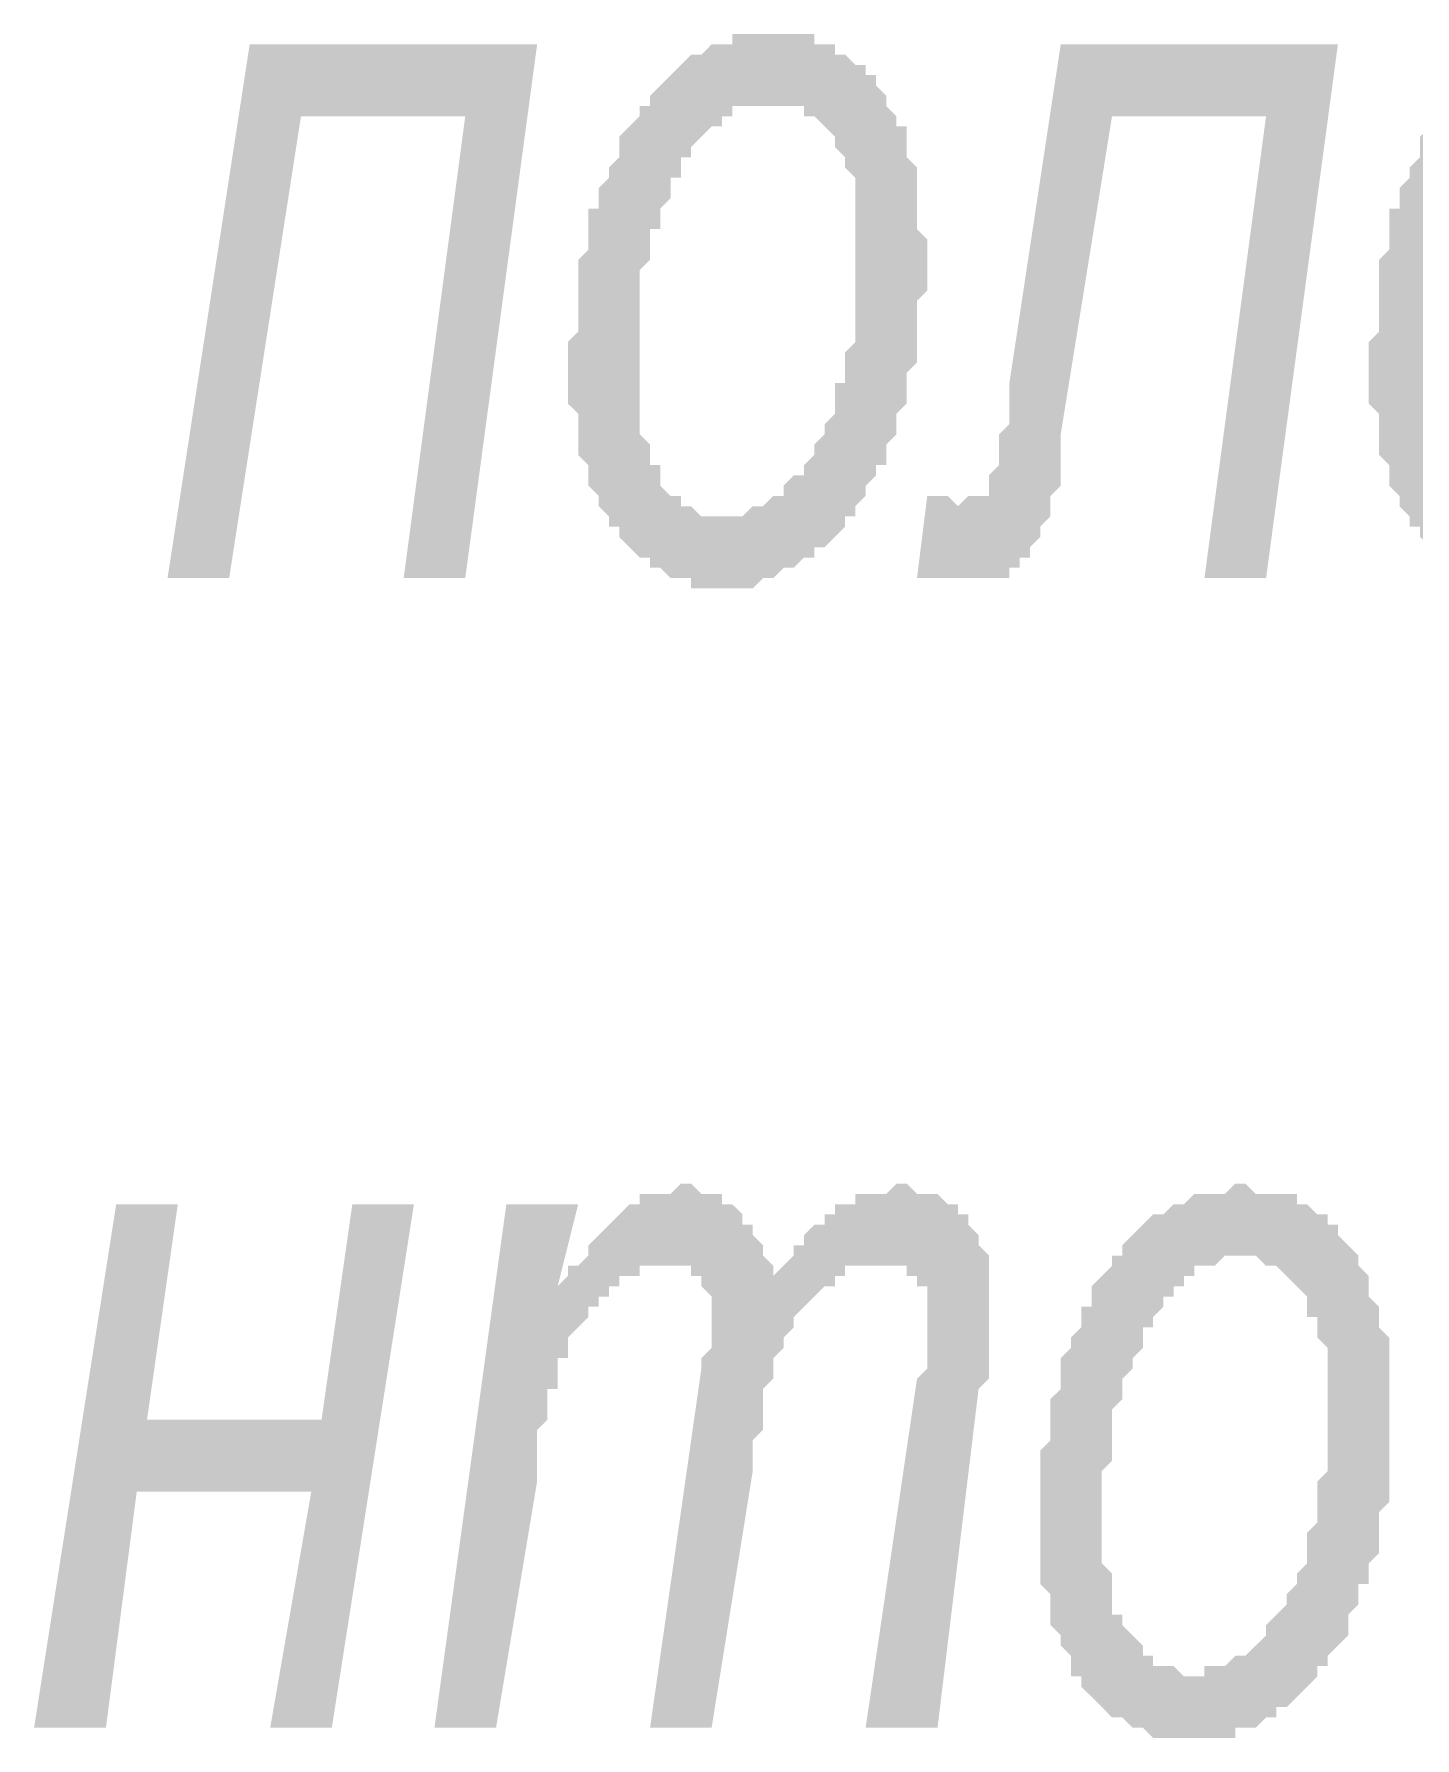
# Model space of a CAD drawing. Header units: millimetres. Extents: x 1372 to 666090, y 1285 to 31551.
# Drawn here: x 505525 to 506086, y 4124 to 4816 of the extents above; entities that cross this region are included whole.
import ezdxf

# ---------------------------------------------------------------- set-up
doc = ezdxf.new("R2010")
doc.units = ezdxf.units.MM
doc.layers.add('PDF _75-АЗ Штамп', color=7, linetype='Continuous')

msp = doc.modelspace()

# ---------------------------------------------------------------- hatches: boundary and pattern name
at = {"layer": 'PDF _75-АЗ Штамп', "transparency": 33554559}
h = msp.add_hatch(color=256, dxfattribs=at)
h.paths.add_polyline_path([(505742.09, 4678.64), (505742.09, 4682.81), (505742.09, 4686.98), (505742.09, 4691.15), (505746.27, 4695.32), (505746.27, 4699.49), (505746.27, 4703.67), (505746.27, 4707.84), (505746.27, 4712.01), (505746.27, 4716.18), (505746.27, 4720.35), (505746.27, 4724.52), (505750.44, 4728.69), (505750.44, 4732.86), (505750.44, 4737.03), (505750.44, 4741.21), (505750.44, 4745.38), (505754.61, 4745.38), (505754.61, 4749.55), (505754.61, 4753.72), (505758.78, 4757.89), (505758.78, 4762.06), (505758.78, 4762.06), (505762.95, 4766.23), (505762.95, 4770.4), (505762.95, 4774.58), (505767.12, 4778.75), (505767.12, 4778.75), (505771.29, 4782.92), (505771.29, 4787.09), (505775.46, 4787.09), (505775.46, 4791.26), (505779.64, 4795.43), (505779.64, 4795.43), (505783.81, 4799.6), (505783.81, 4799.6), (505787.98, 4803.77), (505787.98, 4803.77), (505792.15, 4807.94), (505792.15, 4807.94), (505796.32, 4807.94), (505800.49, 4812.12), (505800.49, 4812.12), (505804.66, 4812.12), (505808.83, 4812.12), (505808.83, 4816.29), (505813.01, 4816.29), (505817.18, 4816.29), (505817.18, 4816.29), (505821.35, 4816.29), (505825.52, 4816.29), (505825.52, 4816.29), (505829.69, 4816.29), (505833.86, 4816.29), (505833.86, 4816.29), (505838.03, 4816.29), (505842.2, 4816.29), (505842.2, 4812.12), (505846.37, 4812.12), (505850.55, 4812.12), (505850.55, 4807.94), (505854.72, 4807.94), (505854.72, 4807.94), (505858.89, 4803.77), (505863.06, 4803.77), (505863.06, 4799.6), (505867.23, 4799.6), (505867.23, 4795.43), (505871.4, 4791.26), (505871.4, 4791.26), (505871.4, 4791.26), (505871.4, 4787.09), (505875.57, 4782.92), (505875.57, 4778.75), (505879.74, 4778.75), (505879.74, 4774.58), (505879.74, 4770.4), (505879.74, 4766.23), (505883.92, 4762.06), (505883.92, 4757.89), (505883.92, 4753.72), (505883.92, 4753.72), (505883.92, 4749.55), (505883.92, 4745.38), (505883.92, 4737.03), (505888.09, 4732.86), (505888.09, 4728.69), (505888.09, 4728.69), (505888.09, 4724.52), (505888.09, 4716.18), (505888.09, 4712.01), (505883.92, 4707.84), (505883.92, 4703.67), (505883.92, 4703.67), (505883.92, 4699.49), (505883.92, 4695.32), (505883.92, 4691.15), (505883.92, 4686.98), (505883.92, 4682.81), (505879.74, 4678.64), (505879.74, 4674.47), (505879.74, 4670.3), (505879.74, 4666.12), (505875.57, 4661.95), (505875.57, 4657.78), (505875.57, 4657.78), (505875.57, 4653.61), (505871.4, 4649.44), (505871.4, 4645.27), (505871.4, 4641.1), (505867.23, 4641.1), (505867.23, 4636.93), (505863.06, 4632.76), (505863.06, 4628.58), (505863.06, 4628.58), (505858.89, 4624.41), (505858.89, 4620.24), (505854.72, 4620.24), (505854.72, 4616.07), (505850.55, 4611.9), (505850.55, 4611.9), (505846.37, 4607.73), (505846.37, 4607.73), (505842.2, 4607.73), (505842.2, 4603.56), (505838.03, 4603.56), (505833.86, 4599.39), (505833.86, 4599.39), (505829.69, 4599.39), (505825.52, 4595.21), (505825.52, 4595.21), (505821.35, 4595.21), (505821.35, 4595.21), (505817.18, 4591.04), (505813.01, 4591.04), (505813.01, 4591.04), (505808.83, 4591.04), (505804.66, 4591.04), (505804.66, 4591.04), (505800.49, 4591.04), (505800.49, 4591.04), (505796.32, 4591.04), (505792.15, 4591.04), (505792.15, 4595.21), (505787.98, 4595.21), (505783.81, 4595.21), (505783.81, 4595.21), (505779.64, 4599.39), (505775.46, 4599.39), (505775.46, 4603.56), (505771.29, 4603.56), (505771.29, 4603.56), (505767.12, 4607.73), (505767.12, 4607.73), (505762.95, 4611.9), (505762.95, 4616.07), (505758.78, 4616.07), (505758.78, 4620.24), (505754.61, 4624.41), (505754.61, 4624.41), (505754.61, 4628.58), (505750.44, 4632.76), (505750.44, 4636.93), (505750.44, 4641.1), (505746.27, 4645.27), (505746.27, 4645.27), (505746.27, 4649.44), (505746.27, 4653.61), (505746.27, 4657.78), (505746.27, 4661.95), (505742.09, 4666.12), (505742.09, 4670.3), (505742.09, 4674.47), (505742.09, 4678.64)], flags=0)
h.paths.add_polyline_path([(505771.29, 4682.81), (505771.29, 4678.64), (505771.29, 4674.47), (505771.29, 4666.12), (505771.29, 4661.95), (505771.29, 4657.78), (505771.29, 4653.61), (505771.29, 4653.61), (505775.46, 4649.44), (505775.46, 4645.27), (505775.46, 4641.1), (505779.64, 4641.1), (505779.64, 4636.93), (505779.64, 4636.93), (505779.64, 4632.76), (505783.81, 4628.58), (505787.98, 4628.58), (505787.98, 4624.41), (505792.15, 4624.41), (505792.15, 4624.41), (505796.32, 4620.24), (505800.49, 4620.24), (505800.49, 4620.24), (505804.66, 4620.24), (505804.66, 4620.24), (505808.83, 4620.24), (505813.01, 4620.24), (505813.01, 4620.24), (505817.18, 4624.41), (505821.35, 4624.41), (505821.35, 4624.41), (505825.52, 4628.58), (505825.52, 4628.58), (505829.69, 4628.58), (505829.69, 4632.76), (505833.86, 4636.93), (505838.03, 4636.93), (505838.03, 4641.1), (505838.03, 4641.1), (505842.2, 4645.27), (505842.2, 4649.44), (505846.37, 4653.61), (505846.37, 4653.61), (505846.37, 4657.78), (505850.55, 4661.95), (505850.55, 4666.12), (505850.55, 4670.3), (505850.55, 4674.47), (505854.72, 4674.47), (505854.72, 4678.64), (505854.72, 4682.81), (505854.72, 4686.98), (505854.72, 4686.98), (505858.89, 4691.15), (505858.89, 4695.32), (505858.89, 4699.49), (505858.89, 4703.67), (505858.89, 4707.84), (505858.89, 4712.01), (505858.89, 4716.18), (505858.89, 4720.35), (505858.89, 4724.52), (505858.89, 4728.69), (505858.89, 4732.86), (505858.89, 4737.03), (505858.89, 4741.21), (505858.89, 4745.38), (505858.89, 4749.55), (505858.89, 4753.72), (505858.89, 4757.89), (505854.72, 4762.06), (505854.72, 4762.06), (505854.72, 4766.23), (505850.55, 4770.4), (505850.55, 4770.4), (505850.55, 4770.4), (505850.55, 4774.58), (505846.37, 4778.75), (505846.37, 4778.75), (505842.2, 4782.92), (505838.03, 4782.92), (505838.03, 4787.09), (505833.86, 4787.09), (505829.69, 4787.09), (505829.69, 4787.09), (505825.52, 4787.09), (505825.52, 4787.09), (505821.35, 4787.09), (505817.18, 4787.09), (505817.18, 4787.09), (505813.01, 4787.09), (505808.83, 4787.09), (505808.83, 4782.92), (505804.66, 4782.92), (505804.66, 4778.75), (505804.66, 4778.75), (505800.49, 4778.75), (505796.32, 4774.58), (505796.32, 4774.58), (505792.15, 4770.4), (505792.15, 4766.23), (505787.98, 4766.23), (505787.98, 4762.06), (505787.98, 4757.89), (505783.81, 4757.89), (505783.81, 4753.72), (505783.81, 4749.55), (505779.64, 4745.38), (505779.64, 4741.21), (505779.64, 4737.03), (505775.46, 4737.03), (505775.46, 4732.86), (505775.46, 4728.69), (505775.46, 4724.52), (505771.29, 4720.35), (505771.29, 4716.18), (505771.29, 4712.01), (505771.29, 4707.84), (505771.29, 4703.67), (505771.29, 4699.49), (505771.29, 4695.32), (505771.29, 4691.15), (505771.29, 4686.98), (505771.29, 4682.81), (505771.29, 4682.81)], flags=0)
h = msp.add_hatch(color=256, dxfattribs=at)
h.paths.add_polyline_path([(506067.45, 4678.64), (506067.45, 4682.81), (506067.45, 4686.98), (506067.45, 4691.15), (506071.62, 4695.32), (506071.62, 4699.49), (506071.62, 4703.67), (506071.62, 4707.84), (506071.62, 4712.01), (506071.62, 4716.18), (506071.62, 4720.35), (506071.62, 4724.52), (506075.79, 4728.69), (506075.79, 4732.86), (506075.79, 4737.03), (506075.79, 4741.21), (506075.79, 4745.38), (506079.96, 4745.38), (506079.96, 4749.55), (506079.96, 4753.72), (506084.13, 4757.89), (506084.13, 4762.06), (506084.13, 4762.06), (506088.3, 4766.23), (506088.3, 4770.4), (506088.3, 4774.58), (506092.47, 4778.75), (506092.47, 4778.75), (506096.65, 4782.92), (506096.65, 4787.09), (506100.82, 4787.09), (506100.82, 4791.26), (506104.99, 4795.43), (506104.99, 4795.43), (506109.16, 4799.6), (506109.16, 4799.6), (506113.33, 4803.77), (506113.33, 4803.77), (506117.5, 4807.94), (506117.5, 4807.94), (506121.67, 4807.94), (506125.84, 4812.12), (506125.84, 4812.12), (506130.01, 4812.12), (506134.19, 4812.12), (506134.19, 4816.29), (506138.36, 4816.29), (506142.53, 4816.29), (506142.53, 4816.29), (506146.7, 4816.29), (506150.87, 4816.29), (506150.87, 4816.29), (506155.04, 4816.29), (506159.21, 4816.29), (506159.21, 4816.29), (506163.38, 4816.29), (506167.56, 4816.29), (506167.56, 4812.12), (506171.73, 4812.12), (506175.9, 4812.12), (506175.9, 4807.94), (506180.07, 4807.94), (506180.07, 4807.94), (506184.24, 4803.77), (506188.41, 4803.77), (506188.41, 4799.6), (506192.58, 4799.6), (506192.58, 4795.43), (506196.75, 4791.26), (506196.75, 4791.26), (506196.75, 4791.26), (506196.75, 4787.09), (506200.92, 4782.92), (506200.92, 4778.75), (506205.1, 4778.75), (506205.1, 4774.58), (506205.1, 4770.4), (506205.1, 4766.23), (506209.27, 4762.06), (506209.27, 4757.89), (506209.27, 4753.72), (506209.27, 4753.72), (506209.27, 4749.55), (506209.27, 4745.38), (506209.27, 4737.03), (506213.44, 4732.86), (506213.44, 4728.69), (506213.44, 4728.69), (506213.44, 4724.52), (506213.44, 4716.18), (506213.44, 4712.01), (506209.27, 4707.84), (506209.27, 4703.67), (506209.27, 4703.67), (506209.27, 4699.49), (506209.27, 4695.32), (506209.27, 4691.15), (506209.27, 4686.98), (506209.27, 4682.81), (506205.1, 4678.64), (506205.1, 4674.47), (506205.1, 4670.3), (506205.1, 4666.12), (506200.92, 4661.95), (506200.92, 4657.78), (506200.92, 4657.78), (506200.92, 4653.61), (506196.75, 4649.44), (506196.75, 4645.27), (506196.75, 4641.1), (506192.58, 4641.1), (506192.58, 4636.93), (506188.41, 4632.76), (506188.41, 4628.58), (506188.41, 4628.58), (506184.24, 4624.41), (506184.24, 4620.24), (506180.07, 4620.24), (506180.07, 4616.07), (506175.9, 4611.9), (506175.9, 4611.9), (506171.73, 4607.73), (506171.73, 4607.73), (506167.56, 4607.73), (506167.56, 4603.56), (506163.38, 4603.56), (506159.21, 4599.39), (506159.21, 4599.39), (506155.04, 4599.39), (506150.87, 4595.21), (506150.87, 4595.21), (506146.7, 4595.21), (506146.7, 4595.21), (506142.53, 4591.04), (506138.36, 4591.04), (506138.36, 4591.04), (506134.19, 4591.04), (506130.01, 4591.04), (506130.01, 4591.04), (506125.84, 4591.04), (506125.84, 4591.04), (506121.67, 4591.04), (506117.5, 4591.04), (506117.5, 4595.21), (506113.33, 4595.21), (506109.16, 4595.21), (506109.16, 4595.21), (506104.99, 4599.39), (506100.82, 4599.39), (506100.82, 4603.56), (506096.65, 4603.56), (506096.65, 4603.56), (506092.47, 4607.73), (506092.47, 4607.73), (506088.3, 4611.9), (506088.3, 4616.07), (506084.13, 4616.07), (506084.13, 4620.24), (506079.96, 4624.41), (506079.96, 4624.41), (506079.96, 4628.58), (506075.79, 4632.76), (506075.79, 4636.93), (506075.79, 4641.1), (506071.62, 4645.27), (506071.62, 4645.27), (506071.62, 4649.44), (506071.62, 4653.61), (506071.62, 4657.78), (506071.62, 4661.95), (506067.45, 4666.12), (506067.45, 4670.3), (506067.45, 4674.47), (506067.45, 4678.64)], flags=0)
h.paths.add_polyline_path([(506096.65, 4682.81), (506096.65, 4678.64), (506096.65, 4674.47), (506096.65, 4666.12), (506096.65, 4661.95), (506096.65, 4657.78), (506096.65, 4653.61), (506096.65, 4653.61), (506100.82, 4649.44), (506100.82, 4645.27), (506100.82, 4641.1), (506104.99, 4641.1), (506104.99, 4636.93), (506104.99, 4636.93), (506104.99, 4632.76), (506109.16, 4628.58), (506113.33, 4628.58), (506113.33, 4624.41), (506117.5, 4624.41), (506117.5, 4624.41), (506121.67, 4620.24), (506125.84, 4620.24), (506125.84, 4620.24), (506130.01, 4620.24), (506130.01, 4620.24), (506134.19, 4620.24), (506138.36, 4620.24), (506138.36, 4620.24), (506142.53, 4624.41), (506146.7, 4624.41), (506146.7, 4624.41), (506150.87, 4628.58), (506150.87, 4628.58), (506155.04, 4628.58), (506155.04, 4632.76), (506159.21, 4636.93), (506163.38, 4636.93), (506163.38, 4641.1), (506163.38, 4641.1), (506167.56, 4645.27), (506167.56, 4649.44), (506171.73, 4653.61), (506171.73, 4653.61), (506171.73, 4657.78), (506175.9, 4661.95), (506175.9, 4666.12), (506175.9, 4670.3), (506175.9, 4674.47), (506180.07, 4674.47), (506180.07, 4678.64), (506180.07, 4682.81), (506180.07, 4686.98), (506180.07, 4686.98), (506184.24, 4691.15), (506184.24, 4695.32), (506184.24, 4699.49), (506184.24, 4703.67), (506184.24, 4707.84), (506184.24, 4712.01), (506184.24, 4716.18), (506184.24, 4720.35), (506188.41, 4724.52), (506188.41, 4728.69), (506184.24, 4732.86), (506184.24, 4737.03), (506184.24, 4741.21), (506184.24, 4745.38), (506184.24, 4749.55), (506184.24, 4753.72), (506184.24, 4757.89), (506180.07, 4762.06), (506180.07, 4762.06), (506180.07, 4766.23), (506175.9, 4770.4), (506175.9, 4770.4), (506175.9, 4770.4), (506175.9, 4774.58), (506171.73, 4778.75), (506171.73, 4778.75), (506167.56, 4782.92), (506163.38, 4782.92), (506163.38, 4787.09), (506159.21, 4787.09), (506155.04, 4787.09), (506155.04, 4787.09), (506150.87, 4787.09), (506150.87, 4787.09), (506146.7, 4787.09), (506142.53, 4787.09), (506142.53, 4787.09), (506138.36, 4787.09), (506134.19, 4787.09), (506134.19, 4782.92), (506130.01, 4782.92), (506130.01, 4778.75), (506130.01, 4778.75), (506125.84, 4778.75), (506121.67, 4774.58), (506121.67, 4774.58), (506117.5, 4770.4), (506117.5, 4766.23), (506113.33, 4766.23), (506113.33, 4762.06), (506113.33, 4757.89), (506109.16, 4757.89), (506109.16, 4753.72), (506109.16, 4749.55), (506104.99, 4745.38), (506104.99, 4741.21), (506104.99, 4737.03), (506100.82, 4737.03), (506100.82, 4732.86), (506100.82, 4728.69), (506100.82, 4724.52), (506096.65, 4720.35), (506096.65, 4716.18), (506096.65, 4712.01), (506096.65, 4707.84), (506096.65, 4703.67), (506096.65, 4699.49), (506096.65, 4695.32), (506096.65, 4691.15), (506096.65, 4686.98), (506096.65, 4682.81), (506096.65, 4682.81)], flags=0)
for points in [[(505612.79, 4812.12), (505729.58, 4812.12), (505700.38, 4595.21), (505675.36, 4595.21), (505700.38, 4782.92), (505633.64, 4782.92), (505604.45, 4595.21), (505579.42, 4595.21)], [(505942.31, 4812.12), (506054.93, 4812.12), (506025.74, 4595.21), (506000.71, 4595.21), (506025.74, 4782.92), (505963.17, 4782.92), (505942.31, 4653.61), (505942.31, 4649.44), (505942.31, 4641.1), (505942.31, 4636.93), (505942.31, 4632.76), (505938.14, 4628.58), (505938.14, 4624.41), (505938.14, 4620.24), (505938.14, 4620.24), (505933.97, 4616.07), (505933.97, 4611.9), (505933.97, 4611.9), (505929.8, 4607.73), (505929.8, 4607.73), (505929.8, 4603.56), (505925.63, 4603.56), (505925.63, 4599.39), (505921.46, 4599.39), (505921.46, 4595.21), (505917.28, 4595.21), (505913.11, 4595.21), (505913.11, 4595.21), (505908.94, 4595.21), (505908.94, 4595.21), (505904.77, 4595.21), (505904.77, 4595.21), (505900.6, 4595.21), (505896.43, 4595.21), (505896.43, 4595.21), (505892.26, 4595.21), (505888.09, 4595.21), (505883.92, 4595.21), (505888.09, 4628.58), (505892.26, 4628.58), (505896.43, 4628.58), (505900.6, 4624.41), (505900.6, 4624.41), (505904.77, 4628.58), (505908.94, 4628.58), (505908.94, 4628.58), (505913.11, 4628.58), (505913.11, 4632.76), (505913.11, 4632.76), (505913.11, 4636.93), (505913.11, 4636.93), (505917.28, 4641.1), (505917.28, 4641.1), (505917.28, 4645.27), (505917.28, 4649.44), (505917.28, 4653.61), (505921.46, 4657.78), (505921.46, 4666.12), (505921.46, 4670.3), (505921.46, 4674.47)], [(505687.87, 4128.04), (505717.07, 4340.77), (505746.27, 4340.77), (505737.92, 4307.4), (505742.09, 4311.57), (505742.09, 4315.75), (505746.27, 4315.75), (505750.44, 4319.92), (505750.44, 4324.09), (505754.61, 4328.26), (505754.61, 4328.26), (505758.78, 4332.43), (505758.78, 4332.43), (505762.95, 4336.6), (505762.95, 4336.6), (505762.95, 4336.6), (505767.12, 4340.77), (505771.29, 4340.77), (505771.29, 4344.94), (505775.46, 4344.94), (505779.64, 4344.94), (505779.64, 4344.94), (505783.81, 4344.94), (505787.98, 4349.12), (505787.98, 4349.12), (505792.15, 4349.12), (505796.32, 4344.94), (505796.32, 4344.94), (505800.49, 4344.94), (505804.66, 4344.94), (505804.66, 4340.77), (505808.83, 4340.77), (505813.01, 4336.6), (505813.01, 4336.6), (505813.01, 4332.43), (505817.18, 4332.43), (505817.18, 4328.26), (505821.35, 4324.09), (505821.35, 4319.92), (505821.35, 4319.92), (505825.52, 4315.75), (505825.52, 4311.57), (505825.52, 4307.4), (505825.52, 4311.57), (505829.69, 4315.75), (505829.69, 4315.75), (505833.86, 4319.92), (505833.86, 4324.09), (505838.03, 4324.09), (505838.03, 4328.26), (505842.2, 4332.43), (505846.37, 4332.43), (505846.37, 4336.6), (505850.55, 4336.6), (505850.55, 4336.6), (505850.55, 4340.77), (505854.72, 4340.77), (505858.89, 4340.77), (505858.89, 4344.94), (505863.06, 4344.94), (505867.23, 4344.94), (505867.23, 4344.94), (505871.4, 4344.94), (505875.57, 4349.12), (505875.57, 4349.12), (505879.74, 4349.12), (505883.92, 4344.94), (505883.92, 4344.94), (505888.09, 4344.94), (505892.26, 4344.94), (505892.26, 4344.94), (505896.43, 4340.77), (505900.6, 4340.77), (505900.6, 4336.6), (505904.77, 4336.6), (505904.77, 4332.43), (505904.77, 4332.43), (505908.94, 4328.26), (505908.94, 4324.09), (505908.94, 4324.09), (505913.11, 4319.92), (505913.11, 4315.75), (505913.11, 4311.57), (505913.11, 4307.4), (505913.11, 4303.23), (505913.11, 4299.06), (505913.11, 4294.89), (505913.11, 4294.89), (505913.11, 4290.72), (505913.11, 4286.55), (505913.11, 4282.38), (505913.11, 4278.21), (505913.11, 4269.86), (505908.94, 4265.69), (505908.94, 4265.69), (505892.26, 4128.04), (505863.06, 4128.04), (505883.92, 4269.86), (505888.09, 4274.03), (505888.09, 4278.21), (505888.09, 4282.38), (505888.09, 4286.55), (505888.09, 4290.72), (505888.09, 4294.89), (505888.09, 4294.89), (505888.09, 4299.06), (505888.09, 4303.23), (505888.09, 4307.4), (505883.92, 4307.4), (505883.92, 4311.57), (505879.74, 4311.57), (505879.74, 4315.75), (505875.57, 4315.75), (505871.4, 4315.75), (505871.4, 4315.75), (505871.4, 4315.75), (505867.23, 4315.75), (505863.06, 4315.75), (505863.06, 4315.75), (505858.89, 4315.75), (505854.72, 4315.75), (505854.72, 4311.57), (505850.55, 4311.57), (505850.55, 4307.4), (505846.37, 4307.4), (505842.2, 4303.23), (505842.2, 4303.23), (505838.03, 4299.06), (505838.03, 4299.06), (505833.86, 4294.89), (505833.86, 4290.72), (505829.69, 4286.55), (505829.69, 4286.55), (505829.69, 4282.38), (505829.69, 4282.38), (505825.52, 4278.21), (505825.52, 4274.03), (505825.52, 4274.03), (505825.52, 4269.86), (505821.35, 4265.69), (505821.35, 4261.52), (505821.35, 4257.35), (505821.35, 4253.18), (505821.35, 4249.01), (505817.18, 4244.84), (505817.18, 4240.66), (505817.18, 4236.49), (505817.18, 4232.32), (505800.49, 4128.04), (505775.46, 4128.04), (505796.32, 4274.03), (505796.32, 4278.21), (505800.49, 4282.38), (505800.49, 4286.55), (505800.49, 4290.72), (505800.49, 4294.89), (505800.49, 4294.89), (505800.49, 4299.06), (505800.49, 4303.23), (505796.32, 4307.4), (505796.32, 4307.4), (505796.32, 4311.57), (505792.15, 4311.57), (505792.15, 4315.75), (505787.98, 4315.75), (505783.81, 4315.75), (505783.81, 4315.75), (505779.64, 4315.75), (505775.46, 4315.75), (505775.46, 4315.75), (505771.29, 4315.75), (505771.29, 4311.57), (505767.12, 4311.57), (505762.95, 4311.57), (505762.95, 4307.4), (505758.78, 4307.4), (505758.78, 4303.23), (505754.61, 4303.23), (505754.61, 4299.06), (505750.44, 4299.06), (505750.44, 4294.89), (505746.27, 4290.72), (505746.27, 4290.72), (505742.09, 4286.55), (505742.09, 4282.38), (505742.09, 4278.21), (505737.92, 4278.21), (505737.92, 4274.03), (505737.92, 4269.86), (505737.92, 4265.69), (505733.75, 4265.69), (505733.75, 4261.52), (505733.75, 4257.35), (505733.75, 4253.18), (505729.58, 4249.01), (505729.58, 4244.84), (505729.58, 4240.66), (505729.58, 4232.32), (505729.58, 4228.15), (505729.58, 4228.15), (505712.9, 4128.04)], [(505558.56, 4340.77), (505583.59, 4340.77), (505571.08, 4253.18), (505641.99, 4253.18), (505654.5, 4340.77), (505679.53, 4340.77), (505646.16, 4128.04), (505621.13, 4128.04), (505637.82, 4223.98), (505566.91, 4223.98), (505554.39, 4128.04), (505525.19, 4128.04)]]:
    msp.add_hatch(color=256, dxfattribs=at).paths.add_polyline_path(points)
h = msp.add_hatch(color=256, dxfattribs=at)
h.paths.add_polyline_path([(505933.97, 4207.3), (505933.97, 4211.47), (505933.97, 4215.64), (505933.97, 4223.98), (505933.97, 4228.15), (505933.97, 4232.32), (505933.97, 4236.49), (505933.97, 4240.66), (505938.14, 4244.84), (505938.14, 4249.01), (505938.14, 4249.01), (505938.14, 4253.18), (505938.14, 4257.35), (505938.14, 4261.52), (505942.31, 4265.69), (505942.31, 4269.86), (505942.31, 4274.03), (505942.31, 4278.21), (505946.48, 4282.38), (505946.48, 4282.38), (505946.48, 4286.55), (505950.65, 4290.72), (505950.65, 4294.89), (505950.65, 4299.06), (505954.83, 4299.06), (505954.83, 4303.23), (505954.83, 4307.4), (505959, 4311.57), (505959, 4311.57), (505963.17, 4315.75), (505963.17, 4319.92), (505967.34, 4319.92), (505967.34, 4324.09), (505971.51, 4328.26), (505971.51, 4328.26), (505975.68, 4332.43), (505975.68, 4332.43), (505979.85, 4336.6), (505979.85, 4336.6), (505984.02, 4336.6), (505988.19, 4340.77), (505988.19, 4340.77), (505992.37, 4340.77), (505996.54, 4344.94), (505996.54, 4344.94), (506000.71, 4344.94), (506004.88, 4344.94), (506004.88, 4344.94), (506009.05, 4344.94), (506013.22, 4349.12), (506013.22, 4349.12), (506017.39, 4349.12), (506017.39, 4349.12), (506021.56, 4344.94), (506025.74, 4344.94), (506029.91, 4344.94), (506029.91, 4344.94), (506034.08, 4344.94), (506038.25, 4344.94), (506038.25, 4340.77), (506042.42, 4340.77), (506042.42, 4340.77), (506046.59, 4336.6), (506050.76, 4336.6), (506050.76, 4332.43), (506054.93, 4332.43), (506054.93, 4328.26), (506059.1, 4324.09), (506059.1, 4324.09), (506059.1, 4324.09), (506063.28, 4319.92), (506063.28, 4315.75), (506063.28, 4315.75), (506067.45, 4311.57), (506067.45, 4307.4), (506067.45, 4303.23), (506071.62, 4299.06), (506071.62, 4299.06), (506071.62, 4294.89), (506071.62, 4290.72), (506075.79, 4286.55), (506075.79, 4282.38), (506075.79, 4278.21), (506075.79, 4274.03), (506075.79, 4269.86), (506075.79, 4265.69), (506075.79, 4261.52), (506075.79, 4257.35), (506075.79, 4253.18), (506075.79, 4249.01), (506075.79, 4244.84), (506075.79, 4240.66), (506075.79, 4236.49), (506075.79, 4232.32), (506075.79, 4228.15), (506075.79, 4223.98), (506075.79, 4219.81), (506071.62, 4215.64), (506071.62, 4211.47), (506071.62, 4207.3), (506071.62, 4203.12), (506071.62, 4198.95), (506067.45, 4194.78), (506067.45, 4194.78), (506067.45, 4190.61), (506067.45, 4186.44), (506063.28, 4186.44), (506063.28, 4182.27), (506063.28, 4178.1), (506059.1, 4173.93), (506059.1, 4169.75), (506059.1, 4165.58), (506054.93, 4161.41), (506054.93, 4161.41), (506050.76, 4157.24), (506050.76, 4153.07), (506046.59, 4153.07), (506046.59, 4148.9), (506042.42, 4144.73), (506042.42, 4144.73), (506038.25, 4140.56), (506038.25, 4140.56), (506038.25, 4140.56), (506034.08, 4136.39), (506029.91, 4136.39), (506029.91, 4132.21), (506025.74, 4132.21), (506021.56, 4128.04), (506021.56, 4128.04), (506017.39, 4128.04), (506013.22, 4128.04), (506013.22, 4123.87), (506009.05, 4123.87), (506009.05, 4123.87), (506004.88, 4123.87), (506000.71, 4123.87), (505996.54, 4123.87), (505996.54, 4123.87), (505996.54, 4123.87), (505992.37, 4123.87), (505988.19, 4123.87), (505988.19, 4123.87), (505984.02, 4123.87), (505979.85, 4123.87), (505979.85, 4123.87), (505975.68, 4128.04), (505971.51, 4128.04), (505971.51, 4128.04), (505967.34, 4132.21), (505963.17, 4132.21), (505963.17, 4132.21), (505959, 4136.39), (505959, 4136.39), (505954.83, 4140.56), (505954.83, 4140.56), (505950.65, 4144.73), (505950.65, 4148.9), (505946.48, 4148.9), (505946.48, 4153.07), (505946.48, 4157.24), (505942.31, 4161.41), (505942.31, 4161.41), (505942.31, 4165.58), (505938.14, 4169.75), (505938.14, 4173.93), (505938.14, 4178.1), (505938.14, 4182.27), (505933.97, 4186.44), (505933.97, 4190.61), (505933.97, 4194.78), (505933.97, 4198.95), (505933.97, 4203.12), (505933.97, 4207.3), (505933.97, 4207.3)], flags=0)
h.paths.add_polyline_path([(505959, 4211.47), (505959, 4207.3), (505959, 4203.12), (505959, 4198.95), (505959, 4194.78), (505963.17, 4190.61), (505963.17, 4186.44), (505963.17, 4182.27), (505963.17, 4178.1), (505963.17, 4173.93), (505967.34, 4173.93), (505967.34, 4169.75), (505971.51, 4165.58), (505971.51, 4165.58), (505971.51, 4165.58), (505975.68, 4161.41), (505975.68, 4157.24), (505979.85, 4157.24), (505979.85, 4153.07), (505984.02, 4153.07), (505988.19, 4153.07), (505988.19, 4153.07), (505992.37, 4148.9), (505996.54, 4148.9), (505996.54, 4148.9), (506000.71, 4148.9), (506000.71, 4153.07), (506004.88, 4153.07), (506009.05, 4153.07), (506009.05, 4153.07), (506013.22, 4157.24), (506013.22, 4157.24), (506017.39, 4157.24), (506021.56, 4161.41), (506021.56, 4161.41), (506025.74, 4165.58), (506025.74, 4169.75), (506025.74, 4169.75), (506029.91, 4173.93), (506029.91, 4173.93), (506034.08, 4178.1), (506034.08, 4182.27), (506038.25, 4186.44), (506038.25, 4190.61), (506038.25, 4190.61), (506042.42, 4194.78), (506042.42, 4198.95), (506042.42, 4203.12), (506042.42, 4207.3), (506046.59, 4211.47), (506046.59, 4215.64), (506046.59, 4219.81), (506046.59, 4219.81), (506046.59, 4223.98), (506046.59, 4228.15), (506050.76, 4232.32), (506050.76, 4236.49), (506050.76, 4240.66), (506050.76, 4244.84), (506050.76, 4249.01), (506050.76, 4253.18), (506050.76, 4257.35), (506050.76, 4257.35), (506050.76, 4261.52), (506050.76, 4265.69), (506050.76, 4269.86), (506050.76, 4274.03), (506050.76, 4278.21), (506050.76, 4282.38), (506046.59, 4286.55), (506046.59, 4290.72), (506046.59, 4294.89), (506042.42, 4294.89), (506042.42, 4299.06), (506042.42, 4303.23), (506042.42, 4303.23), (506038.25, 4307.4), (506038.25, 4307.4), (506034.08, 4311.57), (506034.08, 4311.57), (506029.91, 4315.75), (506025.74, 4315.75), (506025.74, 4315.75), (506021.56, 4319.92), (506017.39, 4319.92), (506017.39, 4319.92), (506013.22, 4319.92), (506013.22, 4319.92), (506009.05, 4319.92), (506004.88, 4315.75), (506004.88, 4315.75), (506000.71, 4315.75), (505996.54, 4315.75), (505996.54, 4311.57), (505992.37, 4311.57), (505992.37, 4311.57), (505992.37, 4307.4), (505988.19, 4307.4), (505988.19, 4303.23), (505984.02, 4303.23), (505984.02, 4299.06), (505979.85, 4294.89), (505979.85, 4290.72), (505975.68, 4290.72), (505975.68, 4286.55), (505975.68, 4282.38), (505971.51, 4278.21), (505971.51, 4278.21), (505971.51, 4274.03), (505967.34, 4269.86), (505967.34, 4265.69), (505967.34, 4261.52), (505963.17, 4257.35), (505963.17, 4253.18), (505963.17, 4249.01), (505963.17, 4244.84), (505963.17, 4240.66), (505963.17, 4236.49), (505959, 4232.32), (505959, 4228.15), (505959, 4223.98), (505959, 4219.81), (505959, 4215.64), (505959, 4211.47), (505959, 4211.47)], flags=0)

doc.saveas('drawing.dxf')
